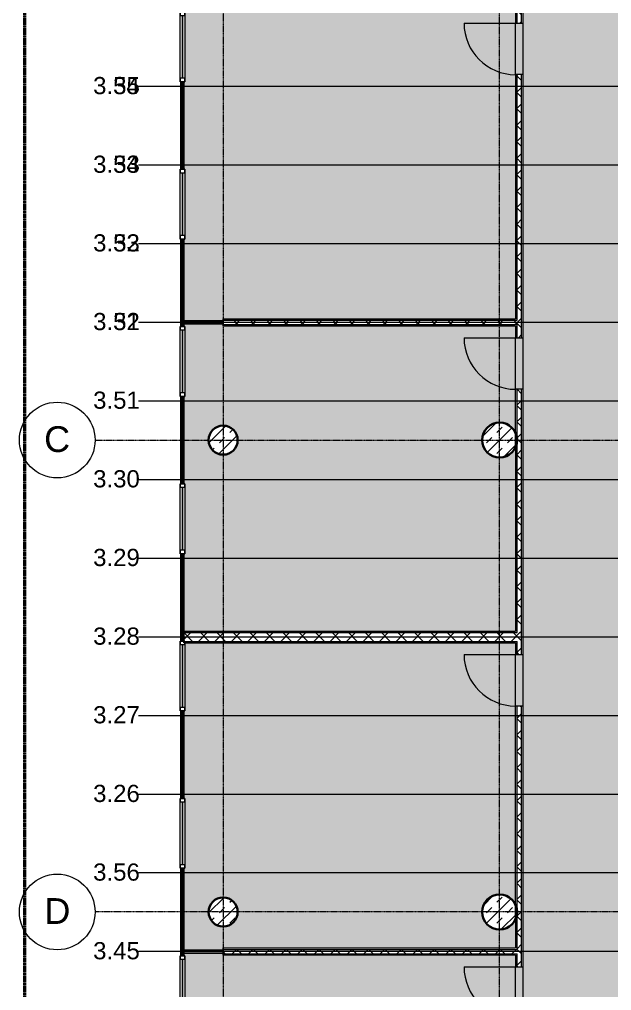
# Model space of a CAD drawing. Header units: millimetres. Extents: x -309577 to 26510, y -302335 to 26695.
# Drawn here: x -298739 to -288564, y -265452 to -248782 of the extents above; entities that cross this region are included whole.
import ezdxf

# ---------------------------------------------------------------- set-up
doc = ezdxf.new("R2010")
doc.units = ezdxf.units.MM
for name, pattern in [('Achse', [10, 5, -2.5, 0, -2.5]), ('Rasterlinie', [22.225, 12.7, -3.175, 3.175, -3.175]), ('Über Schnittebene 1', [1, 0, -1])]:
    doc.linetypes.add(name, pattern=pattern)
for name, color, linetype, lineweight in [('A-ANNO-SYMB', 6, 'Continuous', 9), ('A-DOOR', 1, 'Continuous', 9), ('A-FLOR-PATT', 8, 'Continuous', 9), ('A-GLAZ', 6, 'Continuous', 9), ('A-GLAZ-FRAM', 6, 'Continuous', 9), ('A-GLAZ-GLAS', 6, 'Continuous', 9), ('A-WALL', 2, 'Continuous', 9), ('A-WALL-PATT', 2, 'Continuous', 35), ('S-COLS', 6, 'Continuous', 9), ('S-GRID', 1, 'Continuous', 9)]:
    doc.layers.add(name, color=color, linetype=linetype, lineweight=lineweight)
pattern_1 = [(180, (0, 0), (-6e-14, -500), [])]
pattern_2 = [(270, (-289168.69, -258096.74), (100, 6e-15), []), (0, (-289168.69, -258096.74), (200, 200), [100, -700]), (0, (-289068.69, -258496.74), (200, 200), [100, -700])]
pattern_3 = [(45, (0, 0), (-141.42136, 141.42136), []), (135, (0, 0), (-141.42136, -141.42136), [])]

# ---------------------------------------------------------------- blocks, each defined once
blk = doc.blocks.new('STB Stütze - rund - STB d_60-257593-Ebene 2')
at = {"layer": 'S-COLS'}
for start, end in [(0, 180), (180, 360)]:
    blk.add_arc((0, 0), 300, start, end, dxfattribs=at)
blk = doc.blocks.new('STB Stütze - rund - STB d_50-257592-Ebene 2')
at = {"layer": 'S-COLS'}
for start, end in [(0, 180), (180, 360)]:
    blk.add_arc((0, 0), 250, start, end, dxfattribs=at)
blk = doc.blocks.new('Systemelement - Metallpanel-250422-Ebene 2')
at = {"layer": 'A-GLAZ'}
h = blk.add_hatch(dxfattribs=at)
h.set_pattern_fill('FP_1', color=256, style=0, pattern_type=2)
h.set_pattern_definition(pattern_1)
h.paths.add_polyline_path([(750, -15), (-750, -15), (-750, -25), (750, -25)], flags=0)
h.paths.add_polyline_path([(750, 15), (750, 25), (-750, 25), (-750, 15), (208, 15)], flags=0)
for p, q in [((-750, 25), (655, 25)), ((705, 25), (750, 25)), ((750, -25), (-750, -25))]:
    blk.add_line(p, q, dxfattribs=at)
blk = doc.blocks.new('Systemelement - Metallpanel-V1-Ebene 2')
at = {"layer": 'A-GLAZ'}
h = blk.add_hatch(dxfattribs=at)
h.set_pattern_fill('FP_1', color=256, style=0, pattern_type=2)
h.set_pattern_definition(pattern_1)
h.paths.add_polyline_path([(750, 25), (-750, 25), (-750, 15), (750, 15)], flags=0)
h.paths.add_polyline_path([(750, -15), (-750, -15), (-750, -25), (750, -25)], flags=0)
for p, q in [((-750, 25), (750, 25)), ((750, -25), (-750, -25))]:
    blk.add_line(p, q, dxfattribs=at)
blk = doc.blocks.new('Systemelement - Metallpanel-V2-Ebene 2')
at = {"layer": 'A-GLAZ'}
h = blk.add_hatch(dxfattribs=at)
h.set_pattern_fill('FP_1', color=256, style=0, pattern_type=2)
h.set_pattern_definition(pattern_1)
h.paths.add_polyline_path([(750, 25), (-750, 25), (-750, 15), (750, 15)], flags=0)
h.paths.add_polyline_path([(750, -15), (-750, -15), (-750, -25), (750, -25)], flags=0)
for p, q in [((-750, 25), (580, 25)), ((750, -25), (-750, -25))]:
    blk.add_line(p, q, dxfattribs=at)
blk = doc.blocks.new('Drehflügel 1-flg - Stahlzarge1 - 88_5 x 2_26 2-250428-Ebene 2')
at = {"layer": 'A-DOOR'}
blk.add_line((442, 962), (442, 77), dxfattribs=at)
blk.add_arc((442, 77), 885, 90, 180, dxfattribs=at)
blk = doc.blocks.new('Systemelement - Holzverschalung-250436-Ebene 2')
at = {"layer": 'A-GLAZ'}
for p, q in [((-337.5, 25), (337.5, 25)), ((-337.5, 25), (-337.5, -25)), ((337.5, 25), (337.5, -25)), ((337.5, -25), (-337.5, -25))]:
    blk.add_line(p, q, dxfattribs=at)
blk = doc.blocks.new('Fensterelement 1-flg - Standard-250448-Ebene 2')
at = {"layer": 'A-GLAZ-FRAM'}
for p, q in [((-600, 40), (600, 40)), ((-600, -40), (-600, 40)), ((600, 40), (600, -40)), ((600, -40), (-600, -40))]:
    blk.add_line(p, q, dxfattribs=at)
at = {"layer": 'A-GLAZ-GLAS'}
blk.add_line((-540, 0), (540, 0), dxfattribs=at)
blk = doc.blocks.new('Systemelement - Verglasung-250449-Ebene 2')
at = {"layer": 'A-GLAZ'}
for p, q in [((-750, 15), (750, 15)), ((-750, 15), (-750, -15)), ((750, 15), (750, -15)), ((750, -15), (-750, -15))]:
    blk.add_line(p, q, dxfattribs=at)
blk = doc.blocks.new('Fensterelement 1-flg - Standard-V6-Ebene 2')
at = {"layer": 'A-GLAZ-FRAM'}
for p, q in [((-600, 40), (600, 40)), ((-600, -40), (-600, 40)), ((600, 40), (600, -25)), ((570, -40), (-600, -40))]:
    blk.add_line(p, q, dxfattribs=at)
at = {"layer": 'A-GLAZ-GLAS'}
blk.add_line((-540, 0), (540, 0), dxfattribs=at)
blk = doc.blocks.new('Systemelement - Metallpanel-V25-Ebene 2')
at = {"layer": 'A-GLAZ'}
h = blk.add_hatch(dxfattribs=at)
h.set_pattern_fill('FP_3', color=256, style=0, pattern_type=2)
h.set_pattern_definition(pattern_1)
h.paths.add_polyline_path([(750, 25), (-750, 25), (-750, 15), (750, 15)], flags=0)
h.paths.add_polyline_path([(750, -15), (-750, -15), (-750, -25), (750, -25)], flags=0)
for p, q in [((-750, 25), (750, 25)), ((750, -25), (-750, -25))]:
    blk.add_line(p, q, dxfattribs=at)
blk = doc.blocks.new('Systemelement - Metallpanel-V24-Ebene 2')
at = {"layer": 'A-GLAZ'}
h = blk.add_hatch(dxfattribs=at)
h.set_pattern_fill('FP_3', color=256, style=0, pattern_type=2)
h.set_pattern_definition(pattern_1)
h.paths.add_polyline_path([(750, -15), (-750, -15), (-750, -25), (750, -25)], flags=0)
h.paths.add_polyline_path([(750, 15), (750, 25), (-750, 25), (-750, 15), (-597, 15)], flags=0)
for p, q in [((-750, 25), (655, 25)), ((705, 25), (750, 25)), ((750, -25), (-750, -25))]:
    blk.add_line(p, q, dxfattribs=at)
blk = doc.blocks.new('Systemelement - Metallpanel-V26-Ebene 2')
at = {"layer": 'A-GLAZ'}
h = blk.add_hatch(dxfattribs=at)
h.set_pattern_fill('FP_3', color=256, style=0, pattern_type=2)
h.set_pattern_definition(pattern_1)
h.paths.add_polyline_path([(750, 25), (-750, 25), (-750, 15), (750, 15)], flags=0)
h.paths.add_polyline_path([(750, -15), (-750, -15), (-750, -25), (750, -25)], flags=0)
for p, q in [((-750, 25), (580, 25)), ((750, -25), (-750, -25))]:
    blk.add_line(p, q, dxfattribs=at)
blk = doc.blocks.new('Fensterelement 1-flg - Standard-250454-Ebene 2')
at = {"layer": 'A-GLAZ-FRAM'}
for p, q in [((-540, 40), (-600, 40)), ((-600, 40), (-600, -40)), ((-540, -40), (-540, 40)), ((-540, 40), (540, 40)), ((600, 40), (540, 40)), ((540, 40), (540, -40)), ((600, -40), (600, 40)), ((-600, -40), (-540, -40)), ((540, -40), (-540, -40)), ((540, -40), (600, -40))]:
    blk.add_line(p, q, dxfattribs=at)
at = {"layer": 'A-GLAZ-GLAS'}
blk.add_line((-540, 0), (540, 0), dxfattribs=at)
blk = doc.blocks.new('Systemelement - Verglasung-V29-Ebene 2')
at = {"layer": 'A-GLAZ'}
for p, q in [((750, 15), (-750, 15)), ((-750, -15), (750, -15))]:
    blk.add_line(p, q, dxfattribs=at)
blk = doc.blocks.new('STB Stütze - rund - STB d_60-V50-Ebene 2')
at = {"layer": 'S-COLS'}
h = blk.add_hatch(dxfattribs=at)
h.set_pattern_fill('FP_65', color=256, style=0, pattern_type=2)
h.set_pattern_definition([(45, (290488.7, 264102.99), (-179.60512, 179.60512), []), (45, (290668.3, 264102.99), (-179.60512, 179.60512), [127, -127])])
h.paths.add_polyline_path([(0, -300), (59, -294), (115, -277), (167, -249), (216, -208), (249, -167), (277, -115), (294, -59), (300, 0), (294, 59), (277, 115), (249, 167), (212, 212), (167, 249), (115, 277), (59, 294), (0, 300), (-59, 294), (-115, 277), (-167, 249), (-212, 212), (-249, 167), (-277, 115), (-294, 59), (-300, 0), (-294, -59), (-277, -115), (-249, -167), (-212, -212), (-167, -249), (-115, -277), (-59, -294)], flags=0)
at = {"layer": 'S-COLS', "lineweight": 35}
for start, end in [(360, 180), (180, 360)]:
    blk.add_arc((0, 0), 300, start, end, dxfattribs=at)
blk = doc.blocks.new('STB Stütze - rund - STB d_60-V51-Ebene 2')
at = {"layer": 'S-COLS'}
h = blk.add_hatch(dxfattribs=at)
h.set_pattern_fill('FP_66', color=256, style=0, pattern_type=2)
h.set_pattern_definition([(45, (290488.7, 256002.99), (-179.60512, 179.60512), []), (45, (290668.3, 256002.99), (-179.60512, 179.60512), [127, -127])])
h.paths.add_polyline_path([(0, -300), (59, -294), (115, -277), (167, -249), (212, -212), (249, -167), (277, -115), (294, -59), (300, 0), (294, 59), (277, 115), (249, 167), (212, 212), (167, 249), (115, 277), (59, 294), (0, 300), (-59, 294), (-115, 277), (-167, 249), (-212, 212), (-249, 167), (-277, 115), (-294, 59), (-300, 0), (-294, -59), (-277, -115), (-249, -167), (-212, -212), (-167, -249), (-115, -277), (-59, -294)], flags=0)
at = {"layer": 'S-COLS', "lineweight": 35}
for start, end in [(360, 180), (180, 360)]:
    blk.add_arc((0, 0), 300, start, end, dxfattribs=at)
blk = doc.blocks.new('STB Stütze - rund - STB d_50-V52-Ebene 2')
at = {"layer": 'S-COLS'}
h = blk.add_hatch(dxfattribs=at)
h.set_pattern_fill('FP_67', color=256, style=0, pattern_type=2)
h.set_pattern_definition([(45, (295238.7, 256002.99), (-179.60512, 179.60512), []), (45, (295418.3, 256002.99), (-179.60512, 179.60512), [127, -127])])
h.paths.add_polyline_path([(0, -250), (56, -244), (108, -225), (156, -195), (195, -156), (225, -108), (244, -56), (250, 0), (244, 56), (225, 108), (195, 156), (156, 195), (108, 225), (56, 244), (0, 250), (-56, 244), (-108, 225), (-157, 194), (-195, 156), (-225, 108), (-244, 56), (-250, 0), (-244, -56), (-225, -108), (-195, -156), (-156, -195), (-108, -225), (-56, -244)], flags=0)
at = {"layer": 'S-COLS', "lineweight": 35}
for start, end in [(360, 180), (180, 360)]:
    blk.add_arc((0, 0), 250, start, end, dxfattribs=at)
blk = doc.blocks.new('STB Stütze - rund - STB d_50-V54-Ebene 2')
at = {"layer": 'S-COLS'}
h = blk.add_hatch(dxfattribs=at)
h.set_pattern_fill('FP_69', color=256, style=0, pattern_type=2)
h.set_pattern_definition([(45, (295238.7, 264102.99), (-179.60512, 179.60512), []), (45, (295418.3, 264102.99), (-179.60512, 179.60512), [127, -127])])
h.paths.add_polyline_path([(0, -250), (56, -244), (108, -225), (156, -195), (195, -156), (225, -108), (244, -56), (250, 0), (244, 56), (225, 108), (195, 156), (156, 195), (108, 225), (56, 244), (0, 250), (-56, 244), (-108, 225), (-156, 195), (-195, 156), (-225, 108), (-244, 56), (-250, 0), (-244, -56), (-225, -108), (-195, -156), (-156, -195), (-108, -225), (-56, -244)], flags=0)
at = {"layer": 'S-COLS', "lineweight": 35}
for start, end in [(360, 180), (180, 360)]:
    blk.add_arc((0, 0), 250, start, end, dxfattribs=at)
blk = doc.blocks.new('Drehflügel 1-flg - Stahlzarge1 - 88_5 x 2_26 2-V58-Ebene 2')
at = {"layer": 'A-DOOR'}
blk.add_line((442, 962), (442, 77), dxfattribs=at)
at = {"layer": 'A-DOOR', "linetype": 'Über Schnittebene 1'}
for p, q in [((-443, 77), (442, 77)), ((442, -48), (-443, -48))]:
    blk.add_line(p, q, dxfattribs=at)
at = {"layer": 'A-DOOR'}
blk.add_arc((442, 77), 885, 90, 180, dxfattribs=at)
blk = doc.blocks.new('Systemelement - Holzverschalung-V60-Ebene 2')
at = {"layer": 'A-GLAZ'}
for p, q in [((337.5, 25), (-337.5, 25)), ((-337.5, 25), (-337.5, -25)), ((337.5, -25), (337.5, 25)), ((-337.5, -25), (337.5, -25))]:
    blk.add_line(p, q, dxfattribs=at)
blk = doc.blocks.new('Raster - Rasterbeschriftung-194804-Ebene 2')
at = {"layer": 'S-GRID'}
blk.add_circle((0, 0), 6.5, dxfattribs=at)

msp = doc.modelspace()

# ---------------------------------------------------------------- hatches: boundary and pattern name
at = {"layer": 'A-FLOR-PATT'}
h = msp.add_hatch(dxfattribs=at)
h.set_pattern_fill('FP_5', color=256, style=0, pattern_type=2)
h.set_pattern_definition(pattern_2)
h.paths.add_polyline_path([(-289430, -278983), (-285844, -278983), (-285844, -277583), (-288289, -277583), (-288289, -240678), (-290089, -240678), (-290089, -277583), (-292534, -277583), (-292534, -278983), (-290064, -278983)], flags=0)
h.paths.add_polyline_path([(-283642, -275520), (-282464, -275520), (-282464, -274153), (-282479, -274153), (-282479, -272953), (-282464, -272953), (-282464, -271558), (-283139, -271558), (-283139, -271595), (-288164, -271595), (-288164, -275520), (-286536, -275520)], flags=0)
h.paths.add_polyline_path([(-292323, -275520), (-290214, -275520), (-290214, -272322), (-290239, -272370), (-290277, -272415), (-290322, -272452), (-290374, -272480), (-290430, -272497), (-290489, -272503), (-290547, -272497), (-290603, -272480), (-290655, -272452), (-290701, -272415), (-290738, -272370), (-290766, -272318), (-290783, -272262), (-290789, -272203), (-290783, -272144), (-290766, -272088), (-290738, -272036), (-290701, -271991), (-290655, -271954), (-290603, -271926), (-290547, -271909), (-290489, -271903), (-290430, -271909), (-290374, -271926), (-290322, -271954), (-290277, -271991), (-290239, -272036), (-290214, -272084), (-290214, -270245), (-295239, -270245), (-295239, -270208), (-295914, -270208), (-295914, -270253), (-295899, -270253), (-295899, -271453), (-295914, -271453), (-295914, -272953), (-295899, -272953), (-295899, -274153), (-295914, -274153), (-295914, -275520), (-295217, -275520)], flags=0)
h.paths.add_polyline_path([(-295239, -272453), (-295294, -272447), (-295347, -272428), (-295395, -272398), (-295434, -272359), (-295464, -272311), (-295482, -272259), (-295489, -272203), (-295482, -272147), (-295464, -272095), (-295434, -272047), (-295395, -272008), (-295347, -271978), (-295294, -271959), (-295239, -271953), (-295183, -271959), (-295130, -271978), (-295083, -272008), (-295043, -272047), (-295013, -272095), (-294995, -272147), (-294989, -272203), (-294995, -272259), (-295013, -272311), (-295043, -272359), (-295083, -272398), (-295130, -272428), (-295183, -272447), (-295217, -272451)], flags=0)
h.paths.add_polyline_path([(-283139, -272453), (-283194, -272447), (-283247, -272428), (-283295, -272398), (-283334, -272359), (-283364, -272311), (-283382, -272259), (-283389, -272203), (-283382, -272147), (-283364, -272095), (-283334, -272047), (-283295, -272008), (-283247, -271978), (-283194, -271959), (-283139, -271953), (-283083, -271959), (-283030, -271978), (-282983, -272008), (-282943, -272047), (-282913, -272095), (-282895, -272147), (-282889, -272203), (-282895, -272259), (-282913, -272311), (-282943, -272359), (-282983, -272398), (-283030, -272428), (-283083, -272447)], flags=0)
h.paths.add_polyline_path([(-282479, -271508), (-282464, -271508), (-282464, -271453), (-282479, -271453), (-282479, -270253), (-282464, -270253), (-282464, -268753), (-282479, -268753), (-282479, -267553), (-282464, -267553), (-282464, -267508), (-283139, -267508), (-283139, -267545), (-288164, -267545), (-288164, -271470), (-283139, -271470), (-283139, -271508)], flags=0)
h.paths.add_polyline_path([(-295239, -270158), (-295239, -270120), (-290214, -270120), (-290214, -264845), (-295239, -264845), (-295239, -264808), (-295914, -264808), (-295914, -264853), (-295899, -264853), (-295899, -266053), (-295914, -266053), (-295914, -267553), (-295899, -267553), (-295899, -268753), (-295914, -268753), (-295914, -270158), (-295899, -270158)], flags=0)
h.paths.add_polyline_path([(-282464, -267458), (-282464, -266053), (-282479, -266053), (-282479, -264853), (-282464, -264853), (-282464, -263458), (-283139, -263458), (-283139, -263495), (-288164, -263495), (-288164, -267420), (-283139, -267420), (-283139, -267458)], flags=0)
h.paths.add_polyline_path([(-295239, -264758), (-295239, -264720), (-290214, -264720), (-290214, -264222), (-290239, -264270), (-290277, -264315), (-290322, -264352), (-290374, -264380), (-290430, -264397), (-290489, -264403), (-290547, -264397), (-290603, -264380), (-290655, -264352), (-290704, -264311), (-290738, -264270), (-290766, -264218), (-290783, -264162), (-290788, -264098), (-290783, -264044), (-290766, -263988), (-290738, -263936), (-290701, -263891), (-290655, -263854), (-290603, -263826), (-290547, -263809), (-290489, -263803), (-290430, -263809), (-290374, -263826), (-290322, -263854), (-290277, -263891), (-290239, -263936), (-290214, -263984), (-290214, -259483), (-295899, -259483), (-295899, -260653), (-295914, -260653), (-295914, -262153), (-295899, -262153), (-295899, -263353), (-295914, -263353), (-295914, -264758), (-295899, -264758)], flags=0)
h.paths.add_polyline_path([(-283139, -264353), (-283194, -264347), (-283247, -264328), (-283295, -264298), (-283334, -264259), (-283364, -264211), (-283382, -264159), (-283389, -264103), (-283382, -264047), (-283364, -263995), (-283334, -263947), (-283295, -263908), (-283247, -263878), (-283194, -263859), (-283139, -263853), (-283083, -263859), (-283030, -263878), (-282983, -263908), (-282943, -263947), (-282913, -263995), (-282895, -264047), (-282889, -264103), (-282895, -264159), (-282913, -264211), (-282943, -264259), (-282983, -264298), (-283030, -264328), (-283083, -264347)], flags=0)
h.paths.add_polyline_path([(-295239, -264353), (-295294, -264347), (-295347, -264328), (-295395, -264298), (-295434, -264259), (-295464, -264211), (-295482, -264159), (-295489, -264103), (-295482, -264047), (-295464, -263995), (-295434, -263947), (-295395, -263908), (-295347, -263878), (-295294, -263859), (-295239, -263853), (-295183, -263859), (-295130, -263878), (-295083, -263908), (-295043, -263947), (-295013, -263995), (-294995, -264047), (-294989, -264103), (-294995, -264159), (-295013, -264211), (-295043, -264259), (-295083, -264298), (-295130, -264328), (-295183, -264347), (-295217, -264351)], flags=0)
h.paths.add_polyline_path([(-283139, -263408), (-282464, -263408), (-282464, -263353), (-282479, -263353), (-282479, -262153), (-282464, -262153), (-282464, -260653), (-282479, -260653), (-282479, -259483), (-288164, -259483), (-288164, -263370), (-283139, -263370)], flags=0)
h.paths.add_polyline_path([(-282464, -259283), (-282464, -257953), (-282479, -257953), (-282479, -256753), (-282464, -256753), (-282464, -255253), (-282479, -255253), (-282479, -254053), (-282464, -254053), (-282464, -254008), (-283139, -254008), (-283139, -254045), (-288164, -254045), (-288164, -259283), (-282479, -259283)], flags=0)
h.paths.add_polyline_path([(-292323, -259283), (-290214, -259283), (-290214, -256122), (-290239, -256170), (-290277, -256215), (-290322, -256252), (-290374, -256280), (-290430, -256297), (-290489, -256303), (-290547, -256297), (-290603, -256280), (-290655, -256252), (-290701, -256215), (-290738, -256170), (-290766, -256118), (-290783, -256062), (-290789, -256003), (-290783, -255944), (-290766, -255888), (-290738, -255836), (-290701, -255791), (-290655, -255754), (-290603, -255726), (-290547, -255709), (-290489, -255703), (-290430, -255709), (-290374, -255726), (-290322, -255754), (-290277, -255791), (-290239, -255836), (-290214, -255884), (-290214, -254045), (-295239, -254045), (-295239, -254008), (-295914, -254008), (-295914, -254053), (-295899, -254053), (-295899, -255253), (-295914, -255253), (-295914, -256753), (-295899, -256753), (-295899, -257953), (-295914, -257953), (-295914, -259283), (-292803, -259283)], flags=0)
h.paths.add_polyline_path([(-283139, -256253), (-283194, -256247), (-283247, -256228), (-283295, -256198), (-283334, -256159), (-283364, -256111), (-283382, -256059), (-283389, -256003), (-283382, -255947), (-283364, -255895), (-283334, -255847), (-283295, -255808), (-283247, -255778), (-283194, -255759), (-283139, -255753), (-283083, -255759), (-283030, -255778), (-282982, -255809), (-282943, -255847), (-282913, -255895), (-282895, -255947), (-282889, -256003), (-282895, -256059), (-282913, -256111), (-282943, -256159), (-282983, -256198), (-283030, -256228), (-283083, -256247)], flags=0)
h.paths.add_polyline_path([(-295239, -256253), (-295294, -256247), (-295347, -256228), (-295395, -256198), (-295434, -256159), (-295464, -256111), (-295482, -256059), (-295489, -256003), (-295482, -255947), (-295464, -255895), (-295434, -255847), (-295395, -255808), (-295347, -255778), (-295294, -255759), (-295239, -255753), (-295183, -255759), (-295130, -255778), (-295083, -255808), (-295043, -255847), (-295013, -255895), (-294995, -255947), (-294989, -256003), (-294995, -256059), (-295013, -256111), (-295043, -256159), (-295083, -256198), (-295130, -256228), (-295183, -256247), (-295217, -256251)], flags=0)
h.paths.add_polyline_path([(-282464, -253958), (-282464, -252553), (-282479, -252553), (-282479, -251353), (-282464, -251353), (-282464, -249853), (-282479, -249853), (-282479, -248653), (-282464, -248653), (-282464, -248608), (-283139, -248608), (-283139, -248645), (-288164, -248645), (-288164, -253920), (-283139, -253920), (-283139, -253958)], flags=0)
h.paths.add_polyline_path([(-295239, -253958), (-295239, -253920), (-290214, -253920), (-290214, -248645), (-295239, -248645), (-295239, -248608), (-295914, -248608), (-295914, -248653), (-295899, -248653), (-295899, -249853), (-295914, -249853), (-295914, -251353), (-295899, -251353), (-295899, -252553), (-295914, -252553), (-295914, -253958), (-295899, -253958)], flags=0)
h.paths.add_polyline_path([(-295482, -248558), (-295239, -248558), (-295239, -248520), (-290214, -248520), (-290214, -248022), (-290239, -248070), (-290277, -248115), (-290322, -248152), (-290374, -248180), (-290430, -248197), (-290489, -248203), (-290547, -248197), (-290603, -248180), (-290655, -248152), (-290701, -248115), (-290738, -248070), (-290766, -248018), (-290783, -247962), (-290789, -247903), (-290783, -247844), (-290766, -247788), (-290738, -247736), (-290701, -247691), (-290655, -247654), (-290603, -247626), (-290547, -247609), (-290489, -247603), (-290430, -247609), (-290374, -247626), (-290322, -247654), (-290277, -247691), (-290239, -247736), (-290214, -247784), (-290214, -244595), (-295239, -244595), (-295239, -244558), (-295914, -244558), (-295914, -245953), (-295899, -245953), (-295899, -247153), (-295914, -247153), (-295914, -248558), (-295899, -248558)], flags=0)
h.paths.add_polyline_path([(-282464, -248558), (-282464, -247153), (-282479, -247153), (-282479, -245953), (-282464, -245953), (-282464, -244558), (-283139, -244558), (-283139, -244595), (-288164, -244595), (-288164, -248520), (-283139, -248520), (-283139, -248558)], flags=0)
h.paths.add_polyline_path([(-283139, -248153), (-283194, -248147), (-283247, -248128), (-283295, -248098), (-283334, -248059), (-283364, -248011), (-283382, -247959), (-283389, -247903), (-283382, -247847), (-283364, -247795), (-283334, -247747), (-283295, -247708), (-283247, -247678), (-283194, -247659), (-283139, -247653), (-283083, -247659), (-283030, -247678), (-282983, -247708), (-282943, -247747), (-282913, -247795), (-282895, -247847), (-282889, -247903), (-282895, -247959), (-282913, -248011), (-282943, -248059), (-282983, -248098), (-283030, -248128), (-283083, -248147)], flags=0)
h.paths.add_polyline_path([(-295239, -248153), (-295294, -248147), (-295347, -248128), (-295395, -248098), (-295434, -248059), (-295464, -248011), (-295482, -247959), (-295489, -247903), (-295482, -247847), (-295464, -247795), (-295434, -247747), (-295395, -247708), (-295347, -247678), (-295294, -247659), (-295239, -247653), (-295183, -247659), (-295130, -247678), (-295083, -247708), (-295043, -247747), (-295013, -247795), (-294995, -247847), (-294989, -247903), (-294995, -247959), (-295013, -248011), (-295043, -248059), (-295083, -248098), (-295130, -248128), (-295183, -248147), (-295217, -248151)], flags=0)
h.paths.add_polyline_path([(-283139, -244508), (-282464, -244508), (-282464, -244453), (-282479, -244453), (-282479, -243253), (-282464, -243253), (-282464, -241753), (-282479, -241753), (-282479, -240673), (-288089, -240673), (-288089, -241483), (-288164, -241483), (-288164, -244470), (-283139, -244470)], flags=0)
h.paths.add_polyline_path([(-295239, -244508), (-295239, -244470), (-290214, -244470), (-290214, -241483), (-290289, -241483), (-290289, -240673), (-295899, -240673), (-295899, -241753), (-295914, -241753), (-295914, -243253), (-295899, -243253), (-295899, -244453), (-295914, -244453), (-295914, -244508), (-295273, -244508)], flags=0)
h = msp.add_hatch(dxfattribs=at)
h.set_pattern_fill('FP_5', color=256, style=0, pattern_type=2)
h.set_pattern_definition(pattern_2)
h.paths.add_polyline_path([(-289430, -278983), (-285844, -278983), (-285844, -277583), (-288289, -277583), (-288289, -272680), (-288164, -272680), (-288164, -275520), (-282464, -275520), (-282464, -274153), (-282479, -274153), (-282479, -272953), (-282464, -272953), (-282464, -271558), (-283139, -271558), (-283139, -271595), (-288164, -271595), (-288164, -271795), (-288289, -271795), (-288289, -268630), (-288164, -268630), (-288164, -271470), (-283139, -271470), (-283139, -271508), (-282464, -271508), (-282464, -271453), (-282479, -271453), (-282479, -270253), (-282464, -270253), (-282464, -268753), (-282479, -268753), (-282479, -267553), (-282464, -267553), (-282464, -267508), (-283139, -267508), (-283139, -267545), (-288164, -267545), (-288164, -267745), (-288289, -267745), (-288289, -264580), (-288164, -264580), (-288164, -267420), (-283139, -267420), (-283139, -267458), (-282464, -267458), (-282464, -266053), (-282479, -266053), (-282479, -264853), (-282464, -264853), (-282464, -263458), (-283139, -263458), (-283139, -263495), (-288164, -263495), (-288164, -263695), (-288289, -263695), (-288289, -260568), (-288164, -260568), (-288164, -263370), (-283139, -263370), (-283139, -263408), (-282464, -263408), (-282464, -263353), (-282479, -263353), (-282479, -262153), (-282464, -262153), (-282464, -260653), (-282479, -260653), (-282479, -259483), (-288164, -259483), (-288164, -259683), (-288289, -259683), (-288289, -255130), (-288164, -255130), (-288164, -259283), (-282464, -259283), (-282464, -257953), (-282479, -257953), (-282479, -256753), (-282464, -256753), (-282464, -255253), (-282479, -255253), (-282479, -254053), (-282464, -254053), (-282464, -254008), (-283139, -254008), (-283139, -254045), (-288164, -254045), (-288164, -254245), (-288289, -254245), (-288289, -249730), (-288164, -249730), (-288164, -253920), (-283139, -253920), (-283139, -253958), (-282464, -253958), (-282464, -252553), (-282479, -252553), (-282479, -251353), (-282464, -251353), (-282464, -249853), (-282479, -249853), (-282479, -248653), (-282464, -248653), (-282464, -248608), (-283139, -248608), (-283139, -248645), (-288164, -248645), (-288164, -248845), (-288289, -248845), (-288289, -245680), (-288164, -245680), (-288164, -248520), (-283139, -248520), (-283139, -248558), (-282464, -248558), (-282464, -247153), (-282479, -247153), (-282479, -245953), (-282464, -245953), (-282464, -244558), (-283139, -244558), (-283139, -244595), (-288164, -244595), (-288164, -244795), (-288289, -244795), (-288289, -244270), (-288164, -244270), (-288164, -244470), (-283139, -244470), (-283139, -244508), (-282464, -244508), (-282464, -244453), (-282479, -244453), (-282479, -243253), (-282464, -243253), (-282464, -241753), (-282479, -241753), (-282479, -240673), (-288089, -240673), (-288089, -241483), (-288164, -241483), (-288164, -243385), (-288289, -243385), (-288289, -240678), (-288489, -240678), (-288489, -240673), (-289889, -240673), (-289889, -240678), (-290089, -240678), (-290089, -243385), (-290214, -243385), (-290214, -241483), (-290289, -241483), (-290289, -240673), (-295899, -240673), (-295899, -241753), (-295914, -241753), (-295914, -243253), (-295899, -243253), (-295899, -244453), (-295914, -244453), (-295914, -244508), (-295239, -244508), (-295239, -244470), (-290214, -244470), (-290214, -244270), (-290089, -244270), (-290089, -244795), (-290214, -244795), (-290214, -244595), (-295239, -244595), (-295239, -244558), (-295914, -244558), (-295914, -245953), (-295899, -245953), (-295899, -247153), (-295914, -247153), (-295914, -248558), (-295239, -248558), (-295239, -248520), (-290214, -248520), (-290214, -248022), (-290239, -248070), (-290277, -248115), (-290322, -248152), (-290374, -248180), (-290430, -248197), (-290489, -248203), (-290547, -248197), (-290603, -248180), (-290655, -248152), (-290701, -248115), (-290738, -248070), (-290766, -248018), (-290783, -247962), (-290789, -247903), (-290783, -247844), (-290766, -247788), (-290738, -247736), (-290701, -247691), (-290655, -247654), (-290603, -247626), (-290547, -247609), (-290489, -247603), (-290430, -247609), (-290374, -247626), (-290322, -247654), (-290277, -247691), (-290239, -247736), (-290214, -247784), (-290214, -245680), (-290089, -245680), (-290089, -248845), (-290214, -248845), (-290214, -248645), (-295239, -248645), (-295239, -248608), (-295914, -248608), (-295914, -248653), (-295899, -248653), (-295899, -249853), (-295914, -249853), (-295914, -251353), (-295899, -251353), (-295899, -252553), (-295914, -252553), (-295914, -253958), (-295239, -253958), (-295239, -253920), (-290214, -253920), (-290214, -249730), (-290089, -249730), (-290089, -254245), (-290214, -254245), (-290214, -254045), (-295239, -254045), (-295239, -254008), (-295914, -254008), (-295914, -254053), (-295899, -254053), (-295899, -255253), (-295914, -255253), (-295914, -256753), (-295899, -256753), (-295899, -257953), (-295914, -257953), (-295914, -259283), (-290214, -259283), (-290214, -256122), (-290239, -256170), (-290277, -256215), (-290322, -256252), (-290374, -256280), (-290430, -256297), (-290489, -256303), (-290547, -256297), (-290603, -256280), (-290655, -256252), (-290701, -256215), (-290738, -256170), (-290766, -256118), (-290783, -256062), (-290789, -256003), (-290783, -255944), (-290766, -255888), (-290738, -255836), (-290701, -255791), (-290655, -255754), (-290603, -255726), (-290547, -255709), (-290489, -255703), (-290430, -255709), (-290374, -255726), (-290322, -255754), (-290277, -255791), (-290239, -255836), (-290214, -255884), (-290214, -255130), (-290089, -255130), (-290089, -259683), (-290214, -259683), (-290214, -259483), (-295899, -259483), (-295899, -260653), (-295914, -260653), (-295914, -262153), (-295899, -262153), (-295899, -263353), (-295914, -263353), (-295914, -264758), (-295239, -264758), (-295239, -264720), (-290214, -264720), (-290214, -264222), (-290239, -264270), (-290277, -264315), (-290322, -264352), (-290374, -264380), (-290430, -264397), (-290489, -264403), (-290547, -264397), (-290603, -264380), (-290655, -264352), (-290704, -264311), (-290738, -264270), (-290766, -264218), (-290783, -264162), (-290788, -264098), (-290783, -264044), (-290766, -263988), (-290738, -263936), (-290701, -263891), (-290655, -263854), (-290603, -263826), (-290547, -263809), (-290489, -263803), (-290430, -263809), (-290374, -263826), (-290322, -263854), (-290277, -263891), (-290239, -263936), (-290214, -263984), (-290214, -260568), (-290089, -260568), (-290089, -265045), (-290214, -265045), (-290214, -264845), (-295239, -264845), (-295239, -264808), (-295914, -264808), (-295914, -264853), (-295899, -264853), (-295899, -266053), (-295914, -266053), (-295914, -267553), (-295899, -267553), (-295899, -268753), (-295914, -268753), (-295914, -270158), (-295239, -270158), (-295239, -270120), (-290214, -270120), (-290214, -265930), (-290089, -265930), (-290089, -270445), (-290214, -270445), (-290214, -270245), (-295239, -270245), (-295239, -270208), (-295914, -270208), (-295914, -270253), (-295899, -270253), (-295899, -271453), (-295914, -271453), (-295914, -272953), (-295899, -272953), (-295899, -274153), (-295914, -274153), (-295914, -275520), (-290214, -275520), (-290214, -272322), (-290239, -272370), (-290277, -272415), (-290322, -272452), (-290374, -272480), (-290430, -272497), (-290489, -272503), (-290547, -272497), (-290603, -272480), (-290655, -272452), (-290701, -272415), (-290738, -272370), (-290766, -272318), (-290783, -272262), (-290789, -272203), (-290783, -272144), (-290766, -272088), (-290738, -272036), (-290701, -271991), (-290655, -271954), (-290603, -271926), (-290547, -271909), (-290489, -271903), (-290430, -271909), (-290374, -271926), (-290322, -271954), (-290277, -271991), (-290239, -272036), (-290214, -272084), (-290214, -271330), (-290089, -271330), (-290089, -277583), (-292534, -277583), (-292534, -278983), (-290064, -278983)], flags=0)
h.paths.add_polyline_path([(-295239, -272453), (-295294, -272447), (-295347, -272428), (-295395, -272398), (-295434, -272359), (-295464, -272311), (-295482, -272259), (-295489, -272203), (-295482, -272147), (-295464, -272095), (-295434, -272047), (-295395, -272008), (-295347, -271978), (-295294, -271959), (-295239, -271953), (-295183, -271959), (-295130, -271978), (-295083, -272008), (-295043, -272047), (-295013, -272095), (-294995, -272147), (-294989, -272203), (-294995, -272259), (-295013, -272311), (-295043, -272359), (-295083, -272398), (-295130, -272428), (-295183, -272447), (-295217, -272451)], flags=0)
h.paths.add_polyline_path([(-283139, -272453), (-283194, -272447), (-283247, -272428), (-283295, -272398), (-283334, -272359), (-283364, -272311), (-283382, -272259), (-283389, -272203), (-283382, -272147), (-283364, -272095), (-283334, -272047), (-283295, -272008), (-283247, -271978), (-283194, -271959), (-283139, -271953), (-283083, -271959), (-283030, -271978), (-282983, -272008), (-282943, -272047), (-282913, -272095), (-282895, -272147), (-282889, -272203), (-282895, -272259), (-282913, -272311), (-282943, -272359), (-282983, -272398), (-283030, -272428), (-283083, -272447)], flags=0)
h.paths.add_polyline_path([(-283139, -264353), (-283194, -264347), (-283247, -264328), (-283295, -264298), (-283334, -264259), (-283364, -264211), (-283382, -264159), (-283389, -264103), (-283382, -264047), (-283364, -263995), (-283334, -263947), (-283295, -263908), (-283247, -263878), (-283194, -263859), (-283139, -263853), (-283083, -263859), (-283030, -263878), (-282983, -263908), (-282943, -263947), (-282913, -263995), (-282895, -264047), (-282889, -264103), (-282895, -264159), (-282913, -264211), (-282943, -264259), (-282983, -264298), (-283030, -264328), (-283083, -264347)], flags=0)
h.paths.add_polyline_path([(-295239, -264353), (-295294, -264347), (-295347, -264328), (-295395, -264298), (-295434, -264259), (-295464, -264211), (-295482, -264159), (-295489, -264103), (-295482, -264047), (-295464, -263995), (-295434, -263947), (-295395, -263908), (-295347, -263878), (-295294, -263859), (-295239, -263853), (-295183, -263859), (-295130, -263878), (-295083, -263908), (-295043, -263947), (-295013, -263995), (-294995, -264047), (-294989, -264103), (-294995, -264159), (-295013, -264211), (-295043, -264259), (-295083, -264298), (-295130, -264328), (-295183, -264347), (-295217, -264351)], flags=0)
h.paths.add_polyline_path([(-283139, -256253), (-283194, -256247), (-283247, -256228), (-283295, -256198), (-283334, -256159), (-283364, -256111), (-283382, -256059), (-283389, -256003), (-283382, -255947), (-283364, -255895), (-283334, -255847), (-283295, -255808), (-283247, -255778), (-283194, -255759), (-283139, -255753), (-283083, -255759), (-283030, -255778), (-282982, -255809), (-282943, -255847), (-282913, -255895), (-282895, -255947), (-282889, -256003), (-282895, -256059), (-282913, -256111), (-282943, -256159), (-282983, -256198), (-283030, -256228), (-283083, -256247)], flags=0)
h.paths.add_polyline_path([(-295239, -256253), (-295294, -256247), (-295347, -256228), (-295395, -256198), (-295434, -256159), (-295464, -256111), (-295482, -256059), (-295489, -256003), (-295482, -255947), (-295464, -255895), (-295434, -255847), (-295395, -255808), (-295347, -255778), (-295294, -255759), (-295239, -255753), (-295183, -255759), (-295130, -255778), (-295083, -255808), (-295043, -255847), (-295013, -255895), (-294995, -255947), (-294989, -256003), (-294995, -256059), (-295013, -256111), (-295043, -256159), (-295083, -256198), (-295130, -256228), (-295183, -256247), (-295217, -256251)], flags=0)
h.paths.add_polyline_path([(-283139, -248153), (-283194, -248147), (-283247, -248128), (-283295, -248098), (-283334, -248059), (-283364, -248011), (-283382, -247959), (-283389, -247903), (-283382, -247847), (-283364, -247795), (-283334, -247747), (-283295, -247708), (-283247, -247678), (-283194, -247659), (-283139, -247653), (-283083, -247659), (-283030, -247678), (-282983, -247708), (-282943, -247747), (-282913, -247795), (-282895, -247847), (-282889, -247903), (-282895, -247959), (-282913, -248011), (-282943, -248059), (-282983, -248098), (-283030, -248128), (-283083, -248147)], flags=0)
h.paths.add_polyline_path([(-295239, -248153), (-295294, -248147), (-295347, -248128), (-295395, -248098), (-295434, -248059), (-295464, -248011), (-295482, -247959), (-295489, -247903), (-295482, -247847), (-295464, -247795), (-295434, -247747), (-295395, -247708), (-295347, -247678), (-295294, -247659), (-295239, -247653), (-295183, -247659), (-295130, -247678), (-295083, -247708), (-295043, -247747), (-295013, -247795), (-294995, -247847), (-294989, -247903), (-294995, -247959), (-295013, -248011), (-295043, -248059), (-295083, -248098), (-295130, -248128), (-295183, -248147), (-295217, -248151)], flags=0)
at = {"layer": 'A-WALL-PATT', "lineweight": 9}
h = msp.add_hatch(dxfattribs=at)
h.set_pattern_fill('FP_59', color=256, style=0, pattern_type=2)
h.set_pattern_definition(pattern_3)
h.paths.add_polyline_path([(-290189, -259308), (-290114, -259308), (-290114, -255130), (-290189, -255130), (-290189, -259283)], flags=0)
h.paths.add_polyline_path([(-290189, -254245), (-290114, -254245), (-290114, -249730), (-290189, -249730), (-290189, -254020)], flags=0)
h.paths.add_polyline_path([(-290114, -248845), (-290114, -245680), (-290189, -245680), (-290189, -248845)], flags=0)
h.paths.add_polyline_path([(-290114, -244795), (-290114, -244270), (-290189, -244270), (-290189, -244795)], flags=0)
h.paths.add_polyline_path([(-290189, -243385), (-290114, -243385), (-290114, -241483), (-290189, -241483), (-290189, -243055)], flags=0)
h = msp.add_hatch(dxfattribs=at)
h.set_pattern_fill('FP_59', color=256, style=0, pattern_type=2)
h.set_pattern_definition(pattern_3)
h.paths.add_polyline_path([(-290214, -254020), (-290189, -254020), (-290189, -253945), (-295239, -253945), (-295239, -254020), (-292323, -254020)], flags=0)
h = msp.add_hatch(dxfattribs=at)
h.set_pattern_fill('FP_59', color=256, style=0, pattern_type=2)
h.set_pattern_definition(pattern_3)
h.paths.add_polyline_path([(-290189, -259458), (-290114, -259458), (-290114, -259308), (-295914, -259308), (-295914, -259453), (-295899, -259453), (-295899, -259458), (-290876, -259458)], flags=0)
h = msp.add_hatch(dxfattribs=at)
h.set_pattern_fill('FP_59', color=256, style=0, pattern_type=2)
h.set_pattern_definition(pattern_3)
h.paths.add_polyline_path([(-290114, -275520), (-290114, -271330), (-290189, -271330), (-290189, -275520)], flags=0)
h.paths.add_polyline_path([(-290189, -270445), (-290114, -270445), (-290114, -265930), (-290189, -265930), (-290189, -270220)], flags=0)
h.paths.add_polyline_path([(-290189, -265045), (-290114, -265045), (-290114, -260568), (-290189, -260568), (-290189, -264820)], flags=0)
h.paths.add_polyline_path([(-290189, -259683), (-290114, -259683), (-290114, -259458), (-290189, -259458), (-290189, -259483)], flags=0)
h = msp.add_hatch(dxfattribs=at)
h.set_pattern_fill('FP_59', color=256, style=0, pattern_type=2)
h.set_pattern_definition(pattern_3)
h.paths.add_polyline_path([(-290189, -264820), (-290189, -264745), (-295239, -264745), (-295239, -264820), (-290214, -264820)], flags=0)

# ---------------------------------------------------------------- linework, layer by layer
at = {"layer": 'A-ANNO-SYMB', "linetype": 'Achse', "lineweight": 50}
msp.add_line((-298654, -232148), (-298654, -300973), dxfattribs=at)
at = {"layer": 'A-WALL'}
for p, q in [((-290089, -243385), (-290089, -271330)), ((-290114, -248845), (-290114, -245680)), ((-290189, -248845), (-290189, -248620)), ((-290214, -249730), (-290214, -248845)), ((-290189, -253945), (-290189, -249730)), ((-290114, -254245), (-290114, -249730)), ((-295239, -253920), (-290214, -253920)), ((-295239, -254045), (-295239, -253920)), ((-295239, -253945), (-290189, -253945)), ((-295239, -254020), (-290189, -254020)), ((-290214, -254045), (-295239, -254045)), ((-290189, -254245), (-290189, -254020)), ((-290214, -256122), (-290214, -254245)), ((-290189, -259308), (-290189, -255130)), ((-290114, -259683), (-290114, -255130)), ((-295914, -259283), (-290214, -259283)), ((-295914, -259308), (-290189, -259308)), ((-295914, -259483), (-295914, -259453)), ((-295899, -259483), (-295914, -259483)), ((-295899, -259458), (-290189, -259458)), ((-290189, -259683), (-290189, -259458)), ((-290214, -264222), (-290214, -259683)), ((-290189, -264745), (-290189, -260568)), ((-290114, -265045), (-290114, -260568)), ((-295239, -264720), (-290214, -264720)), ((-295239, -264845), (-295239, -264720)), ((-295239, -264745), (-290189, -264745)), ((-295239, -264820), (-290189, -264820)), ((-290214, -264845), (-295239, -264845)), ((-290189, -265045), (-290189, -264820)), ((-290214, -265930), (-290214, -265045))]:
    msp.add_line(p, q, dxfattribs=at)
at = {"layer": 'A-WALL', "color": 7}
for p, q in [((-290214, -248645), (-290214, -248845)), ((-290214, -248845), (-290089, -248845)), ((-290214, -249730), (-290214, -253920)), ((-290089, -249730), (-290214, -249730)), ((-290214, -254045), (-290214, -254245)), ((-290214, -254245), (-290089, -254245)), ((-290089, -255130), (-290214, -255130)), ((-290214, -256122), (-290214, -259283)), ((-295914, -259283), (-295914, -259453)), ((-295899, -259483), (-290214, -259483)), ((-290214, -259483), (-290214, -259683)), ((-290214, -259683), (-290089, -259683)), ((-290089, -260568), (-290214, -260568)), ((-290214, -264222), (-290214, -264720)), ((-290214, -264845), (-290214, -265045)), ((-290214, -265045), (-290089, -265045))]:
    msp.add_line(p, q, dxfattribs=at)
at = {"layer": 'S-GRID', "linetype": 'Rasterlinie'}
for p, q in [((-295239, -235883), (-295239, -296483)), ((-290489, -280391), (-290489, -235883)), ((-297439, -256003), (-175468, -256003)), ((-175468, -264103), (-297439, -264103))]:
    msp.add_line(p, q, dxfattribs=at)
at = {"layer": 'S-GRID', "lineweight": 18}
for p, q in [((-296690, -249928), (-281042, -249928)), ((-296690, -249928), (-281042, -249928)), ((-296690, -251278), (-281042, -251278)), ((-296690, -251278), (-281042, -251278)), ((-296690, -252628), (-281042, -252628)), ((-296690, -252628), (-281042, -252628)), ((-296690, -253978), (-281042, -253978)), ((-296690, -253978), (-281042, -253978)), ((-296690, -255328), (-281042, -255328)), ((-296690, -256678), (-281042, -256678)), ((-296690, -258028), (-281042, -258028)), ((-296690, -259378), (-281042, -259378)), ((-296690, -260728), (-281042, -260728)), ((-296690, -262078), (-281042, -262078)), ((-296690, -263428), (-281042, -263428)), ((-296690, -264778), (-281042, -264778))]:
    msp.add_line(p, q, dxfattribs=at)

# ---------------------------------------------------------------- block references
at = {"layer": 'A-DOOR', "rotation": 90}
for name, p in [('Drehflügel 1-flg - Stahlzarge1 - 88_5 x 2_26 2-250428-Ebene 2', (-290137, -249288)), ('Drehflügel 1-flg - Stahlzarge1 - 88_5 x 2_26 2-V58-Ebene 2', (-290137, -249288)), ('Drehflügel 1-flg - Stahlzarge1 - 88_5 x 2_26 2-250428-Ebene 2', (-290137, -254688)), ('Drehflügel 1-flg - Stahlzarge1 - 88_5 x 2_26 2-V58-Ebene 2', (-290137, -254688)), ('Drehflügel 1-flg - Stahlzarge1 - 88_5 x 2_26 2-250428-Ebene 2', (-290137, -260125)), ('Drehflügel 1-flg - Stahlzarge1 - 88_5 x 2_26 2-V58-Ebene 2', (-290137, -260125)), ('Drehflügel 1-flg - Stahlzarge1 - 88_5 x 2_26 2-250428-Ebene 2', (-290137, -265488)), ('Drehflügel 1-flg - Stahlzarge1 - 88_5 x 2_26 2-V58-Ebene 2', (-290137, -265488))]:
    msp.add_blockref(name, p, dxfattribs=at)
at = {"layer": 'A-GLAZ'}
for name, p, rotation in [('Fensterelement 1-flg - Standard-250448-Ebene 2', (-295939, -249253), 89.9999999999999), ('Fensterelement 1-flg - Standard-250454-Ebene 2', (-295939, -249253), 269.9999999999999), ('Systemelement - Metallpanel-V1-Ebene 2', (-295939, -250603), 269.9999999999999), ('Systemelement - Metallpanel-V25-Ebene 2', (-295939, -250603), 269.9999999999999), ('Systemelement - Verglasung-250449-Ebene 2', (-295939, -250603), 269.9999999999999), ('Systemelement - Verglasung-V29-Ebene 2', (-295939, -250603), 269.9999999999999), ('Fensterelement 1-flg - Standard-250448-Ebene 2', (-295939, -251953), 89.9999999999999), ('Fensterelement 1-flg - Standard-250454-Ebene 2', (-295939, -251953), 269.9999999999999), ('Systemelement - Metallpanel-250422-Ebene 2', (-295939, -253303), 269.9999999999999), ('Systemelement - Metallpanel-V24-Ebene 2', (-295939, -253303), 269.9999999999999), ('Systemelement - Verglasung-250449-Ebene 2', (-295939, -253303), 269.9999999999999), ('Systemelement - Verglasung-V29-Ebene 2', (-295939, -253303), 269.9999999999999), ('Systemelement - Holzverschalung-250436-Ebene 2', (-295576, -253983), 180), ('Systemelement - Holzverschalung-V60-Ebene 2', (-295576, -253983), 180), ('Fensterelement 1-flg - Standard-250448-Ebene 2', (-295939, -254653), 89.9999999999999), ('Fensterelement 1-flg - Standard-250454-Ebene 2', (-295939, -254653), 269.9999999999999), ('Systemelement - Metallpanel-V1-Ebene 2', (-295939, -256003), 269.9999999999999), ('Systemelement - Metallpanel-V25-Ebene 2', (-295939, -256003), 269.9999999999999), ('Systemelement - Verglasung-250449-Ebene 2', (-295939, -256003), 269.9999999999999), ('Systemelement - Verglasung-V29-Ebene 2', (-295939, -256003), 269.9999999999999), ('Fensterelement 1-flg - Standard-250448-Ebene 2', (-295939, -257353), 89.9999999999999), ('Fensterelement 1-flg - Standard-250454-Ebene 2', (-295939, -257353), 269.9999999999999), ('Systemelement - Metallpanel-V2-Ebene 2', (-295939, -258703), 269.9999999999999), ('Systemelement - Metallpanel-V26-Ebene 2', (-295939, -258703), 269.9999999999999), ('Systemelement - Verglasung-250449-Ebene 2', (-295939, -258703), 269.9999999999999), ('Systemelement - Verglasung-V29-Ebene 2', (-295939, -258703), 269.9999999999999), ('Fensterelement 1-flg - Standard-V6-Ebene 2', (-295939, -260053), 89.9999999999999), ('Fensterelement 1-flg - Standard-250454-Ebene 2', (-295939, -260053), 269.9999999999999), ('Systemelement - Metallpanel-V1-Ebene 2', (-295939, -261403), 269.9999999999999), ('Systemelement - Metallpanel-V25-Ebene 2', (-295939, -261403), 269.9999999999999), ('Systemelement - Verglasung-250449-Ebene 2', (-295939, -261403), 269.9999999999999), ('Systemelement - Verglasung-V29-Ebene 2', (-295939, -261403), 269.9999999999999), ('Fensterelement 1-flg - Standard-250448-Ebene 2', (-295939, -262753), 89.9999999999999), ('Fensterelement 1-flg - Standard-250454-Ebene 2', (-295939, -262753), 269.9999999999999), ('Systemelement - Metallpanel-250422-Ebene 2', (-295939, -264103), 269.9999999999999), ('Systemelement - Metallpanel-V24-Ebene 2', (-295939, -264103), 269.9999999999999), ('Systemelement - Verglasung-250449-Ebene 2', (-295939, -264103), 269.9999999999999), ('Systemelement - Verglasung-V29-Ebene 2', (-295939, -264103), 269.9999999999999), ('Fensterelement 1-flg - Standard-250448-Ebene 2', (-295939, -265453), 89.9999999999999), ('Fensterelement 1-flg - Standard-250454-Ebene 2', (-295939, -265453), 269.9999999999999), ('Systemelement - Holzverschalung-250436-Ebene 2', (-295576, -264783), 180), ('Systemelement - Holzverschalung-V60-Ebene 2', (-295576, -264783), 180)]:
    msp.add_blockref(name, p, dxfattribs=dict(at, rotation=rotation))
at = {"layer": 'S-COLS'}
for name, p in [('STB Stütze - rund - STB d_60-V51-Ebene 2', (-290489, -256003)), ('STB Stütze - rund - STB d_60-257593-Ebene 2', (-290489, -256003)), ('STB Stütze - rund - STB d_50-V52-Ebene 2', (-295239, -256003)), ('STB Stütze - rund - STB d_50-257592-Ebene 2', (-295239, -256003)), ('STB Stütze - rund - STB d_50-V54-Ebene 2', (-295239, -264103)), ('STB Stütze - rund - STB d_50-257592-Ebene 2', (-295239, -264103)), ('STB Stütze - rund - STB d_60-V50-Ebene 2', (-290489, -264103)), ('STB Stütze - rund - STB d_60-257593-Ebene 2', (-290489, -264103))]:
    msp.add_blockref(name, p, dxfattribs=at)
at = {"layer": 'S-GRID', "xscale": 99.99999999999993, "yscale": 99.99999999999993, "zscale": 99.99999999999993}
for p, rotation in [((-298089, -256003), 269.9999999999995), ((-298089, -264103), 89.99999999999982)]:
    msp.add_blockref('Raster - Rasterbeschriftung-194804-Ebene 2', p, dxfattribs=dict(at, rotation=rotation))

# ---------------------------------------------------------------- texts
at = {"layer": 'S-GRID', "char_height": 295.06, "width": 957.6, "attachment_point": 2, "line_spacing_factor": 0.938532}
for s, insert in [('\\fArial|b0|i0|c0|p34|;3.34', (-297071, -249770)), ('\\fArial|b0|i0|c0|p34|;3.55', (-297071, -249770)), ('\\fArial|b0|i0|c0|p34|;3.33', (-297071, -251120)), ('\\fArial|b0|i0|c0|p34|;3.54', (-297071, -251120)), ('\\fArial|b0|i0|c0|p34|;3.32', (-297071, -252470)), ('\\fArial|b0|i0|c0|p34|;3.53', (-297071, -252470)), ('\\fArial|b0|i0|c0|p34|;3.31', (-297071, -253820)), ('\\fArial|b0|i0|c0|p34|;3.52', (-297071, -253820)), ('\\fArial|b0|i0|c0|p34|;3.51', (-297071, -255170)), ('\\fArial|b0|i0|c0|p34|;3.30', (-297071, -256520)), ('\\fArial|b0|i0|c0|p34|;3.29', (-297071, -257870)), ('\\fArial|b0|i0|c0|p34|;3.28', (-297071, -259220)), ('\\fArial|b0|i0|c0|p34|;3.27', (-297071, -260570)), ('\\fArial|b0|i0|c0|p34|;3.26', (-297071, -261920)), ('\\fArial|b0|i0|c0|p34|;3.56', (-297071, -263270)), ('\\fArial|b0|i0|c0|p34|;3.45', (-297071, -264620))]:
    msp.add_mtext(s, dxfattribs=dict(at, insert=insert))

# ---------------------------------------------------------------- next in the draw order: texts
at = {"layer": 'S-GRID', "char_height": 442.59, "width": 529.15, "attachment_point": 2, "line_spacing_factor": 0.938532, "bg_fill": 3, "box_fill_scale": 1.25, "bg_fill_color": 0, "bg_fill_transparency": 0}
for s, insert in [('\\fArial|b0|i0|c0|p34|;C', (-298091, -255765)), ('\\fArial|b0|i0|c0|p34|;D', (-298086, -263865))]:
    msp.add_mtext(s, dxfattribs=dict(at, insert=insert))

doc.saveas('drawing.dxf')
